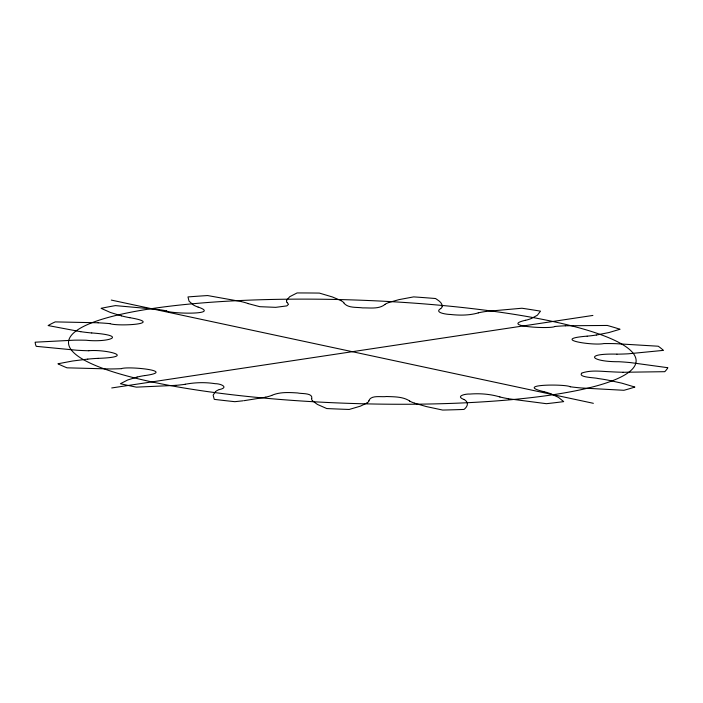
<?xml version="1.0" encoding="UTF-8"?>
<svg xmlns="http://www.w3.org/2000/svg" width="703" height="703" viewBox="0 0 703 703"><rect width="100%" height="100%" fill="white"/><g stroke="black" fill="none" stroke-linecap="round" stroke-linejoin="round"><path stroke-width="1.05" d="M442.222 306.49C442.407 302.633 438.312 300.427 435.552 298.529A317.361 57.831 1.9 0 0 413.645 296.886L398.935 299.645L388.821 302.492M286.613 300.207L289.759 296.684L297.088 292.94A317.361 57.831 1.9 0 1 319.373 293.089L332.422 296.965L340.929 300.559M311.789 398.478C312.879 392.608 301.376 393.988 297.659 392.959C289.109 392.432 279.996 391.826 271.956 395.297M384.972 304.452C378.917 309.39 369.98 307.703 362.713 307.905C356.623 306.974 347.765 308.38 343.723 302.791M215.505 391.562L213.132 395.13L214.257 399.357A317.361 57.831 1.9 0 0 234.846 401.677L243.089 400.798M367.168 402.907L360.419 406.149L349.215 409.454A317.361 57.831 1.9 0 1 326.737 408.548L317.387 404.41L312.378 400.701M440.588 308.617C433.602 312.861 447.556 314.469 450.395 314.469C459.7 315.489 469.323 315.48 478.383 312.861M581.733 373.144C577.62 377.546 595.617 377.581 597.954 378.513A55.88 10.185 1.9 0 1 607.831 380.095L621.865 383.17L634.853 387.054A317.361 57.831 1.9 0 1 623.921 390.288L581.258 387.968A55.88 10.185 1.9 0 1 570.133 386.755M582.084 372.959C591.328 369.831 601.46 371.465 611.039 371.79A55.88 10.185 1.9 0 0 623.086 372.256M271.771 395.385L271.771 395.385A55.88 10.185 1.9 0 1 265.62 397.195M531.38 318.521L537.382 315.208L540.502 311.148A317.361 57.831 1.9 0 0 521.925 308.239L486.098 311.42M219.301 389.594C229.459 387.432 220.645 383.574 215.25 383.697C205.311 382.124 195.1 382.406 185.214 384.251M137.111 377.045L127.674 379.98L120.415 383.733A317.361 57.831 1.9 0 0 136.347 387.142L175.926 385.358M265.699 397.204L243.985 400.692M525.536 320.26C498.858 326.359 550.59 329.215 554.764 326.517M596.346 335.032L608.886 332.563L620.028 329.25A317.361 57.831 1.9 0 0 607.295 325.454L565.309 325.788M111.733 387.951L592.901 315.436M144.783 375.595C177.947 370.973 127.893 365.999 121.417 368.636M87.778 359.101L72.558 361.017L57.901 363.785A317.361 57.831 1.9 0 0 67.013 367.827L109.976 368.961A55.88 10.185 1.9 0 0 121.478 368.662M587.084 336.148C549.307 339.189 593.429 345.911 603.807 343.565A55.88 10.185 1.9 0 1 615.758 343.67L658.228 346.219A317.361 57.831 1.9 0 1 663.404 350.375L628.359 353.794A55.88 10.185 1.9 0 1 616.97 354.163M98.297 358.363C138.122 356.931 105.239 349.136 88.806 350.727M616.935 354.136C582.4 353.266 591.636 361.975 618.877 361.72A55.88 10.185 1.9 0 1 630.582 362.616L667.85 367.713A317.361 57.831 1.9 0 1 664.766 371.685L623.095 372.274M98.13 322.774L55.229 321.895A317.361 57.831 1.9 0 0 48.103 325.559L80.748 331.702M91.777 332.95C129.721 335.674 107.946 342.651 86.118 340.234A55.88 10.185 1.9 0 0 74.193 340.173L35.15 342.194A317.361 57.831 1.9 0 0 36.213 346.333L76.759 350.235A55.88 10.185 1.9 0 0 88.815 350.753M109.888 323.644C118.192 326.684 165.759 323.846 129.941 317.703M570.203 386.738C565.353 383.873 513.102 384.225 543.858 391.685M508.497 398.768L546.407 403.689A317.361 57.831 1.9 0 0 563.701 401.615L558.446 397.362L550.66 393.724M166.391 310.849C169.441 313.758 221.797 315.216 198.141 307.053M111.276 300.076L593.358 403.311M241.164 301.543L207.631 295.559A317.361 57.831 1.9 0 0 187.982 296.93L189.037 301.156L193.272 304.882A55.88 10.185 1.9 0 0 198.009 307.062M121.417 315.875L110.362 312.457L101.074 308.318A317.361 57.831 1.9 0 1 115.433 305.612L156.418 309.294A55.88 10.185 1.9 0 1 166.488 310.831M499.938 396.949C490.211 394.058 479.912 393.258 469.815 394.067C466.045 393.706 454.832 396.017 463.883 399.462M414.647 403.214L426.361 406.571L442.67 410.06A317.361 57.831 1.9 0 0 463.998 409.436C466.274 407.758 468.69 404.436 466.634 401.694M248.018 303.573L259.767 306.684L275.699 307.343L286.833 305.893L288.485 304.364L287.158 302.431M409.744 401.044C403.004 396.554 394.313 396.844 386.536 396.51C381.351 397.353 370.999 394.673 368.855 400.78M478.26 312.844A55.88 10.185 1.9 0 1 486.168 311.438M442.125 306.482A55.88 10.185 1.9 0 1 440.737 308.626M384.831 304.443A55.88 10.185 1.9 0 1 388.908 302.501M340.832 300.568A55.88 10.185 1.9 0 1 343.864 302.791M287.009 302.422A55.88 10.185 1.9 0 1 286.71 300.216M241.094 301.552A55.88 10.185 1.9 0 1 248.141 303.564M129.844 317.721A55.88 10.185 1.9 0 1 121.496 315.867M98.121 322.791A55.88 10.185 1.9 0 1 109.932 323.626M91.733 332.976A55.88 10.185 1.9 0 1 80.801 331.693M87.831 359.119A55.88 10.185 1.9 0 1 98.235 358.337M137.19 377.054A55.88 10.185 1.9 0 1 144.686 375.569M185.32 384.277A55.88 10.185 1.9 0 1 175.873 385.341M215.601 391.571A55.88 10.185 1.9 0 1 219.169 389.585M312.475 400.701A55.88 10.185 1.9 0 1 311.64 398.478M368.996 400.789A55.88 10.185 1.9 0 1 367.08 402.898M414.735 403.206A55.88 10.185 1.9 0 1 409.603 401.053M464.024 399.453A55.88 10.185 1.9 0 1 466.537 401.694M508.559 398.759A55.88 10.185 1.9 0 1 499.833 396.958M543.964 391.676A55.88 10.185 1.9 0 1 550.572 393.733M596.276 335.015A55.88 10.185 1.9 0 1 587.172 336.166M554.676 326.491A55.88 10.185 1.9 0 1 565.344 325.805M531.283 318.512A55.88 10.185 1.9 0 1 525.659 320.278M193.466 389.506A283.95 51.75 1.9 0 0 635.415 364.418A283.95 51.75 1.9 0 0 228.071 301.156A283.95 51.75 1.9 0 0 193.466 389.506"/></g></svg>
